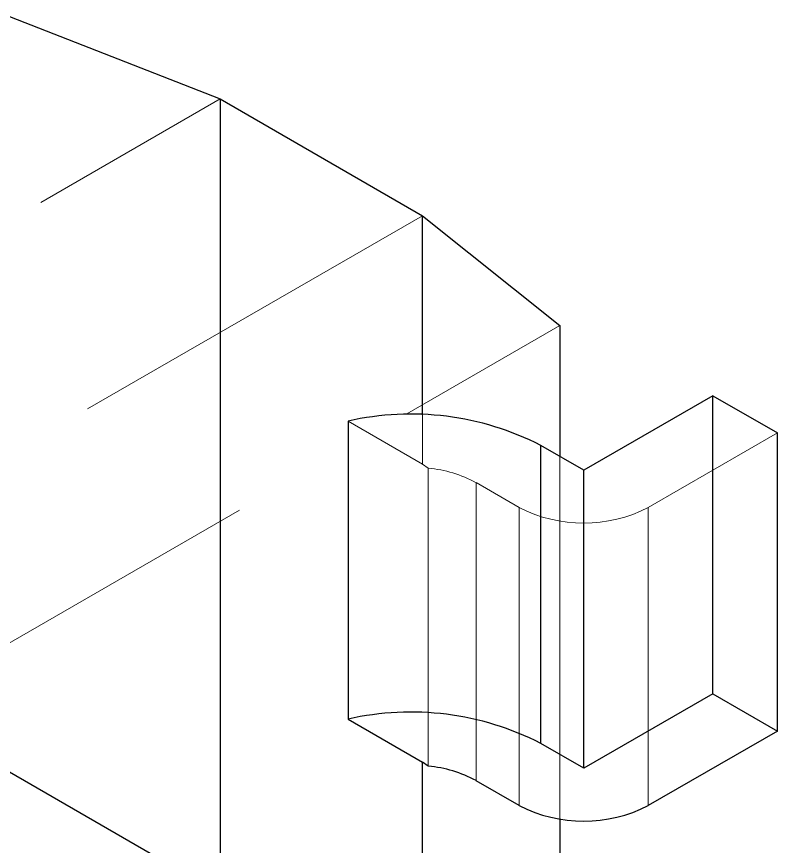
# Model space of a CAD drawing. Header units: millimetres. Extents: x 0 to 841, y 0 to 2287.
# Drawn here: x 602.5 to 605, y 219.451 to 222.18 of the extents above; entities that cross this region are included whole.
import ezdxf

# ---------------------------------------------------------------- set-up
doc = ezdxf.new("R2010")
doc.units = ezdxf.units.MM
doc.linetypes.add('HIDDEN', pattern=[1.905, 1.27, -0.635])

msp = doc.modelspace()

# ---------------------------------------------------------------- linework, layer by layer
at = {"color": 7, "linetype": 'Continuous', "lineweight": 25}
for p, q in [((602.4764, 222.1799), (603.1685, 221.909)), ((603.1685, 221.909), (603.1685, 219.296)), ((603.1685, 221.909), (603.8332, 221.5253)), ((603.8332, 220.8708), (603.8332, 221.5253)), ((603.8332, 221.5253), (604.2848, 221.1645)), ((604.2848, 221.1645), (604.2848, 220.7337)), ((604.7878, 220.9332), (604.3635, 220.6883)), ((604.7878, 219.9534), (604.7878, 220.9332)), ((604.7878, 220.9332), (604.9999, 220.8108)), ((603.5889, 220.8497), (603.5889, 219.8699)), ((604.9999, 219.8309), (604.9999, 220.8108)), ((604.2221, 219.7901), (604.2221, 220.77)), ((604.3635, 220.6883), (604.2221, 220.77)), ((604.3635, 219.7085), (604.3635, 220.6883)), ((604.7878, 219.9534), (604.3635, 219.7085)), ((604.7878, 219.9534), (604.9999, 219.8309)), ((603.5889, 219.8699), (603.8332, 219.7289)), ((604.9999, 219.8309), (604.5756, 219.586)), ((604.3635, 219.7085), (604.2221, 219.7901)), ((603.8332, 218.9123), (603.8332, 219.7289)), ((603.8527, 219.7154), (603.8332, 219.7289)), ((603.1685, 219.296), (602.4764, 219.6956)), ((604.1514, 219.586), (604.0099, 219.6676)), ((604.2848, 219.5413), (604.2848, 218.6516))]:
    msp.add_line(p, q, dxfattribs=at)
at = {"color": 7, "linetype": 'HIDDEN', "lineweight": 18}
for p, q in [((599.2794, 219.6638), (603.1685, 221.909)), ((603.8332, 221.5253), (599.9441, 219.2801)), ((600.4824, 218.9694), (604.2848, 221.1645)), ((603.8332, 220.7087), (603.8332, 220.8708)), ((603.5889, 220.8497), (603.8332, 220.7087)), ((604.9999, 220.8108), (604.5756, 220.5658)), ((604.2848, 220.7337), (604.2848, 219.5413)), ((603.8527, 220.6953), (603.8332, 220.7087)), ((603.8527, 219.7154), (603.8527, 220.6953)), ((604.0099, 219.6676), (604.0099, 220.6475)), ((604.1514, 220.5658), (604.0099, 220.6475)), ((604.1514, 219.586), (604.1514, 220.5658)), ((604.5756, 219.586), (604.5756, 220.5658))]:
    msp.add_line(p, q, dxfattribs=at)
at = {"color": 7, "linetype": 'Continuous', "lineweight": 25}
for centre, radius, start, end in [((603.796, 219.9407), 0.9323, 62.8049, 102.8325), ((603.796, 218.9608), 0.9323, 62.8049, 102.8325), ((603.8161, 219.3127), 0.4044, 61.367, 84.8169), ((604.3635, 219.9954), 0.4611, 242.6097, 297.3903)]:
    msp.add_arc(centre, radius, start, end, dxfattribs=at)
at = {"color": 7, "linetype": 'HIDDEN', "lineweight": 18}
for centre, radius, start, end in [((603.8161, 220.2925), 0.4044, 61.367, 84.8169), ((604.3635, 220.9753), 0.4611, 242.6097, 297.3903)]:
    msp.add_arc(centre, radius, start, end, dxfattribs=at)

doc.saveas('drawing.dxf')
